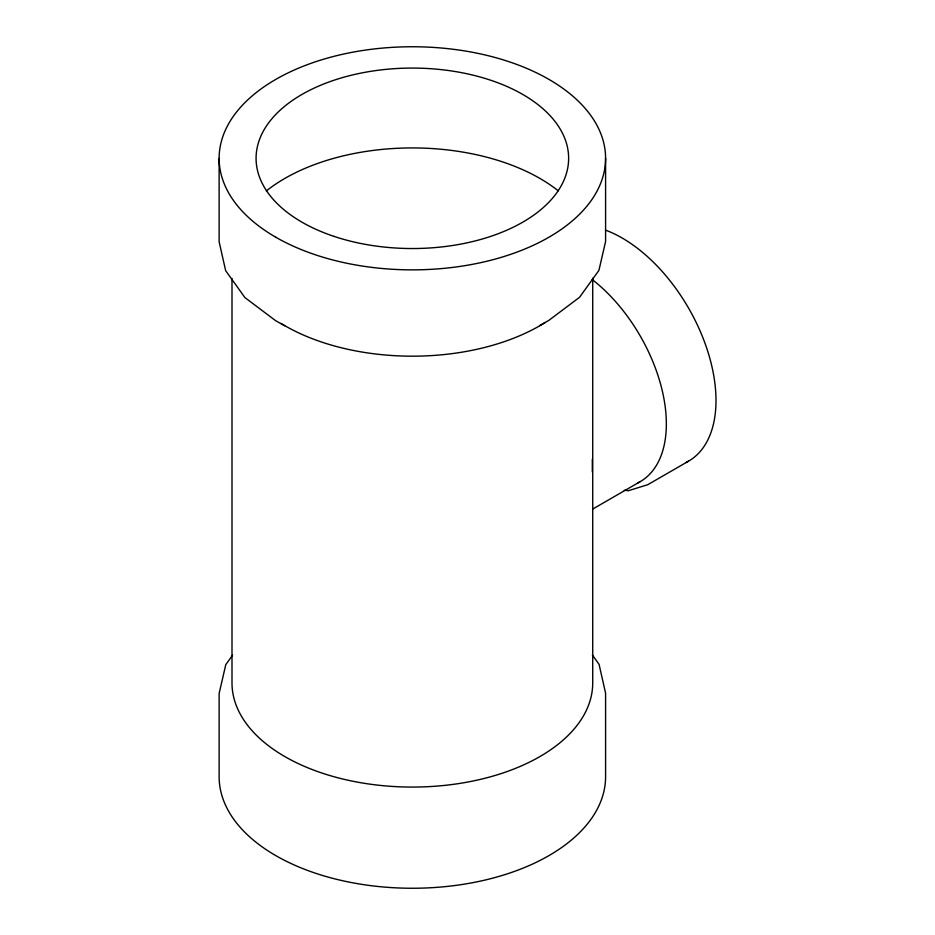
<?xml version="1.0" encoding="UTF-8"?>
<svg xmlns="http://www.w3.org/2000/svg" width="935" height="935" viewBox="0 0 935 935"><rect width="100%" height="100%" fill="white"/><g stroke="black" fill="none" stroke-linecap="round" stroke-linejoin="round"><path stroke-width="1.4" d="M592.334 471.918L592.322 459.272M232.523 655.271L225.791 664.633L219.129 693.501L219.129 776.833A193.229 111.557 0 0 0 412.604 888.25A193.229 111.557 0 0 0 605.588 776.553L605.588 693.221L599.066 664.353L592.381 654.991M592.51 509.178L640.124 481.689M688.44 461.224L647.85 484.657L628.46 490.7L624.229 490.279M539.705 325.579L548.798 320.413L579.56 297.283L598.926 270.367L605.588 241.499L605.588 158.167M284.637 325.789L275.544 320.623L244.888 297.54L225.651 270.647L219.129 241.779L219.129 158.447M592.72 278.198L592.72 682.795A180.361 104.124 0 0 1 412.627 787.071A180.361 104.124 0 0 1 231.997 683.099L231.997 278.501M592.206 279.542A126.167 72.848 60 0 1 662.658 392.443A126.167 72.848 60 0 1 637.728 482.963M545.105 322.552A180.361 104.124 0 0 1 280.921 323.358M266.381 190.904A180.361 104.124 0 0 1 558.242 190.822M605.541 230.15A132.606 76.565 60 0 1 706.124 346.417A132.606 76.565 60 0 1 685.939 462.556M334.052 236.391A156.274 90.228 0 0 0 568.632 158.424A156.274 90.228 0 0 0 334.391 80.106A156.274 90.228 0 0 0 334.052 236.391M275.883 237.28A193.229 111.557 0 0 0 599.054 187.058A193.229 111.557 0 0 0 362.137 50.584A193.229 111.557 0 0 0 275.883 237.28"/></g></svg>
